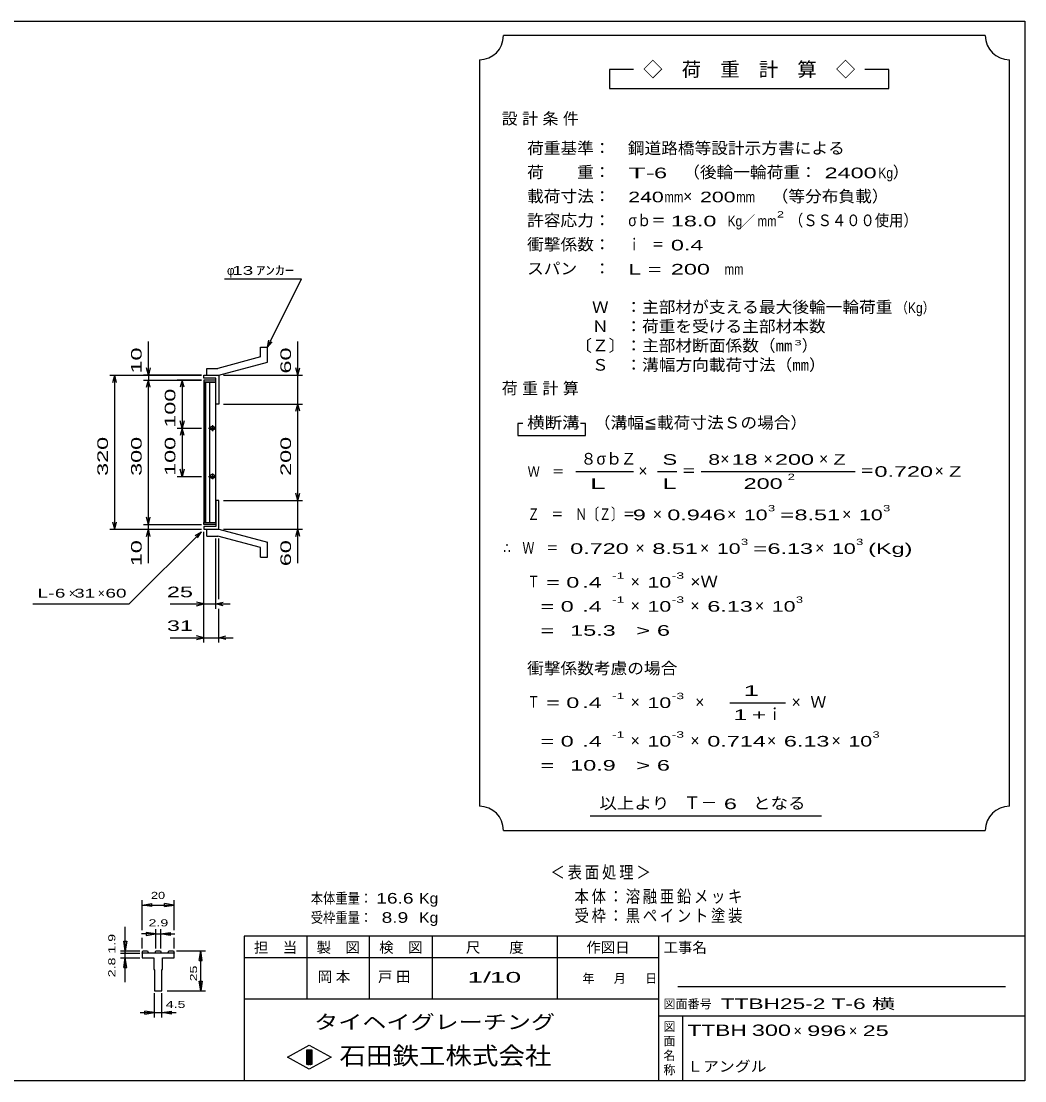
# Model space of a CAD drawing. Units: millimetres, scale not verified. Extents: x -5954 to 1731, y -4214 to 1054.
# Drawn here: x -352 to 1731, y -1146 to 1054 of the extents above; entities that cross this region are included whole.
import ezdxf
from ezdxf.enums import TextEntityAlignment as Align

# ---------------------------------------------------------------- set-up
doc = ezdxf.new("R2010")
doc.units = ezdxf.units.MM
doc.header["$LTSCALE"] = 10
for name, color, linetype, lineweight in [('0_2', 150, 'Continuous', 25), ('16', 3, 'Continuous', 25), ('19', 6, 'Continuous', 25), ('22', 2, 'Continuous', 25), ('32', 4, 'Continuous', 25)]:
    doc.layers.add(name, color=color, linetype=linetype, lineweight=lineweight)
doc.styles.add('ベクトル', font='')
doc.styles.get('ベクトル').set_extended_font_data('ベクトル')

msp = doc.modelspace()

# ---------------------------------------------------------------- linework, layer by layer
at = {"layer": '0_2'}
for p, q in [((-1729, 1053.5), (1731, 1053.5)), ((1731, 1053.5), (1731, -1146.5)), ((1731, -846.5), (111, -846.5)), ((111, -846.5), (111, -1146.5)), ((241, -846.5), (241, -976.5)), ((371, -976.5), (371, -846.5)), ((501, -846.5), (501, -976.5)), ((761, -976.5), (761, -846.5)), ((971, -846.5), (971, -1146.5)), ((971, -891.5), (111, -891.5)), ((1691, -951.5), (1011, -951.5)), ((111, -976.5), (971, -976.5)), ((971, -1011.5), (1731, -1011.5)), ((1021, -1146.5), (1021, -1011.5)), ((201, -1097.5), (246, -1072.5)), ((246, -1072.5), (291, -1097.5)), ((246, -1122.5), (201, -1097.5)), ((241, -1082.5), (251, -1082.5)), ((241, -1112.5), (241, -1082.5)), ((241, -1082.5), (243, -1082.5)), ((243, -1082.5), (243, -1112.5)), ((245, -1112.5), (245, -1082.5)), ((245, -1082.5), (247, -1082.5)), ((291, -1097.5), (246, -1122.5)), ((247, -1082.5), (247, -1112.5)), ((249, -1112.5), (249, -1082.5)), ((249, -1082.5), (251, -1082.5)), ((251, -1082.5), (251, -1112.5)), ((251, -1082.5), (251, -1112.5)), ((251, -1112.5), (241, -1112.5)), ((243, -1112.5), (245, -1112.5)), ((247, -1112.5), (249, -1112.5)), ((1731, -1146.5), (-1729, -1146.5))]:
    msp.add_line(p, q, dxfattribs=at)
at = {"layer": '16'}
for p, q in [((52, 308.5), (27, 308.5)), ((27, 308.5), (27, 304)), ((52, 304), (52, 308.5)), ((27, 304), (52, 304)), ((27, 304), (27, 13)), ((52, 304), (27, 304)), ((28.5, 304), (28.5, 13)), ((31.5, 13), (31.5, 304)), ((39, 304), (39, 13)), ((52, 13), (52, 304)), ((37, 208.5), (53, 208.5)), ((47, 211.5), (43, 211.5)), ((43, 205.5), (47, 205.5)), ((45, 214.5), (45, 202.5)), ((47, 111.5), (43, 111.5)), ((45, 114.5), (45, 102.5)), ((37, 108.5), (53, 108.5)), ((43, 105.5), (47, 105.5)), ((27, 13), (52, 13)), ((27, 8.5), (27, 13)), ((27, 13), (52, 13)), ((52, 8.5), (27, 8.5)), ((52, 13), (52, 8.5))]:
    msp.add_line(p, q, dxfattribs=at)
for centre, radius, start, end in [((43, 208.5), 3, 90, 270), ((45, 208.5), 4, 46.6, 133.4), ((45, 208.5), 4, 226.6, 313.4), ((47, 208.5), 3, 270, 90), ((43, 108.5), 3, 90, 270), ((45, 108.5), 4, 46.6, 133.4), ((47, 108.5), 3, 270, 90), ((45, 108.5), 4, 226.6, 313.4)]:
    msp.add_arc(centre, radius, start, end, dxfattribs=at)
at = {"layer": '19'}
for p, q in [((145, 376.5), (159, 376.5)), ((145, 356.5), (145, 376.5)), ((159, 345.5), (159, 376.5)), ((145, 356.5), (56, 332.5)), ((33, 332.5), (56, 332.5)), ((33, 318.5), (33, 332.5)), ((58, 318.5), (159, 345.5)), ((27, 312.5), (27, 318.5)), ((27, 318.5), (57, 318.5)), ((52, 312.5), (27, 312.5)), ((33, 318.5), (58, 318.5)), ((52, 258.5), (52, 312.5)), ((57, 318.5), (58, 317.5)), ((58, 317.5), (58, 258.5)), ((58, 258.5), (52, 258.5)), ((58, 58.5), (52, 58.5)), ((52, 58.5), (52, 4.5)), ((58, -0.5), (58, 58.5)), ((27, 4.5), (27, -1.5)), ((52, 4.5), (27, 4.5)), ((27, -1.5), (57, -1.5)), ((33, -1.5), (58, -1.5)), ((33, -15.5), (33, -1.5)), ((33, -15.5), (56, -15.5)), ((145, -39.5), (56, -15.5)), ((57, -1.5), (58, -0.5)), ((58, -1.5), (159, -28.5)), ((145, -59.5), (145, -39.5)), ((159, -59.5), (159, -28.5)), ((145, -59.5), (159, -59.5))]:
    msp.add_line(p, q, dxfattribs=at)
at = {"layer": '22', "color": 4}
for p, q in [((1649, 1023.5), (649, 1023.5)), ((599, 973.5), (599, -576.5)), ((1699, -576.5), (1699, 973.5)), ((919, 953.5), (869, 953.5)), ((869, 953.5), (869, 913.5)), ((1449, 953.5), (1399, 953.5)), ((1449, 913.5), (1449, 953.5)), ((869, 913.5), (1449, 913.5)), ((70, 518.5), (230, 518.5)), ((159, 376.5), (230, 518.5)), ((-88, 318.5), (-88, 388.5)), ((159, 376.5), (162, 391.1)), ((159, 376.5), (169, 387.5)), ((222, 318.5), (222, 388.5)), ((-88, 318.5), (-92, 333.5)), ((-84, 333.5), (-88, 318.5)), ((222, 318.5), (218, 333.5)), ((222, 318.5), (226, 333.5)), ((-168, 318.5), (22, 318.5)), ((-162, 303.5), (-158, 318.5)), ((-154, 303.5), (-158, 318.5)), ((-158, -1.5), (-158, 318.5)), ((22, 318.5), (-98, 318.5)), ((-98, 308.5), (22, 308.5)), ((-92, 293.5), (-88, 308.5)), ((-88, 318.5), (-88, 308.5)), ((-84, 293.5), (-88, 308.5)), ((-88, 8.5), (-88, 308.5)), ((22, 308.5), (-28, 308.5)), ((-18, 308.5), (-22, 293.5)), ((-14, 293.5), (-18, 308.5)), ((-18, 308.5), (-18, 208.5)), ((68, 318.5), (232, 318.5)), ((222, 258.5), (222, 318.5)), ((68, 258.5), (232, 258.5)), ((218, 243.5), (222, 258.5)), ((226, 243.5), (222, 258.5)), ((222, 58.5), (222, 258.5)), ((-18, 208.5), (-22, 223.5)), ((-14, 223.5), (-18, 208.5)), ((-28, 208.5), (22, 208.5)), ((-18, 208.5), (-22, 193.5)), ((-14, 193.5), (-18, 208.5)), ((-18, 208.5), (-18, 108.5)), ((689, 218.5), (679, 218.5)), ((679, 218.5), (679, 193.5)), ((819, 218.5), (809, 218.5)), ((819, 193.5), (819, 218.5)), ((679, 193.5), (819, 193.5)), ((-18, 108.5), (-22, 123.5)), ((-14, 123.5), (-18, 108.5)), ((799, 118.5), (919, 118.5)), ((969, 118.5), (1009, 118.5)), ((1059, 118.5), (1379, 118.5)), ((-28, 108.5), (22, 108.5)), ((222, 58.5), (218, 73.5)), ((222, 58.5), (226, 73.5)), ((68, 58.5), (232, 58.5)), ((222, -1.5), (222, 58.5)), ((-88, 8.5), (-92, 23.5)), ((-88, 8.5), (-84, 23.5)), ((-158, -1.5), (-162, 13.5)), ((-158, -1.5), (-154, 13.5)), ((-98, 8.5), (22, 8.5)), ((-88, -1.5), (-88, 8.5)), ((-168, -1.5), (22, -1.5)), ((-128, -156.5), (22, -6.5)), ((-98, -1.5), (22, -1.5)), ((-92, -16.5), (-88, -1.5)), ((-84, -16.5), (-88, -1.5)), ((-88, -71.5), (-88, -1.5)), ((9, -14.5), (22, -6.5)), ((14, -19.5), (22, -6.5)), ((27, -166.5), (27, -6.5)), ((27, -236.5), (27, -6.5)), ((52, -166.5), (52, -20.5)), ((58, -146.5), (58, -20.5)), ((68, -1.5), (232, -1.5)), ((218, -16.5), (222, -1.5)), ((226, -16.5), (222, -1.5)), ((222, -71.5), (222, -1.5)), ((27, -156.5), (12, -152.5)), ((52, -156.5), (67, -152.5)), ((-328, -156.5), (-128, -156.5)), ((-43, -156.5), (27, -156.5)), ((12, -160.5), (27, -156.5)), ((27, -156.5), (52, -156.5)), ((67, -160.5), (52, -156.5)), ((52, -156.5), (82, -156.5)), ((58, -236.5), (58, -166.5)), ((-43, -226.5), (27, -226.5)), ((27, -226.5), (12, -222.5)), ((12, -230.5), (27, -226.5)), ((27, -226.5), (58, -226.5)), ((58, -226.5), (73, -222.5)), ((73, -230.5), (58, -226.5)), ((58, -226.5), (88, -226.5)), ((1119, -361.5), (1234, -361.5)), ((829, -596.5), (1309, -596.5)), ((649, -626.5), (1649, -626.5))]:
    msp.add_line(p, q, dxfattribs=at)
for centre, start, end in [((599, 1023.5), 270, 0), ((1699, 1023.5), 180, 270), ((599, -626.5), 0, 90), ((1699, -626.5), 90, 180)]:
    msp.add_arc(centre, 50, start, end, dxfattribs=at)
at = {"layer": '32'}
for p, q in [((-101, -833.5), (-101, -771.5)), ((-101, -781.5), (-81, -778.5)), ((-81, -784.5), (-101, -781.5)), ((-101, -781.5), (-34.33, -781.5)), ((-81, -784.5), (-81, -778.5)), ((-34.33, -781.5), (-54.33, -778.5)), ((-54.33, -784.5), (-54.33, -778.5)), ((-54.33, -784.5), (-34.33, -781.5)), ((-34.33, -833.5), (-34.33, -771.5)), ((-136, -876.5), (-136, -826.5)), ((-72.5, -871.5), (-72.5, -831.5)), ((-62.83, -831.5), (-62.83, -871.5)), ((-136, -876.5), (-139, -856.5)), ((-139, -856.5), (-133, -856.5)), ((-133, -856.5), (-136, -876.5)), ((-72.5, -841.5), (-102.5, -841.5)), ((-101, -871.5), (-101, -849.5)), ((-72.5, -841.5), (-92.5, -838.5)), ((-92.5, -838.5), (-92.5, -844.5)), ((-92.5, -844.5), (-72.5, -841.5)), ((-72.5, -841.5), (-62.83, -841.5)), ((-62.83, -841.5), (-42.83, -838.5)), ((-42.83, -844.5), (-62.83, -841.5)), ((-62.83, -841.5), (-32.83, -841.5)), ((-42.83, -838.5), (-42.83, -844.5)), ((-34.33, -871.5), (-34.33, -849.5)), ((-146, -876.5), (-106, -876.5)), ((-136, -891.5), (-136, -876.5)), ((-101, -881.5), (-99.33, -876.5)), ((-99.33, -876.5), (-89.67, -876.5)), ((-89.67, -876.5), (-88, -881.5)), ((-74.17, -881.5), (-72.5, -876.5)), ((-72.5, -876.5), (-62.83, -876.5)), ((-62.83, -876.5), (-61.17, -881.5)), ((-47.33, -881.5), (-45.67, -876.5)), ((-45.67, -876.5), (-36, -876.5)), ((-36, -876.5), (-34.33, -881.5)), ((-29.33, -876.5), (30.67, -876.5)), ((17.67, -896.5), (20.67, -876.5)), ((23.67, -896.5), (20.67, -876.5)), ((20.67, -959.83), (20.67, -876.5)), ((-146, -881.5), (-106, -881.5)), ((-146, -891.5), (-106, -891.5)), ((-139, -911.5), (-136, -891.5)), ((-133, -911.5), (-136, -891.5)), ((-136, -941.5), (-136, -891.5)), ((-101, -881.5), (-101, -891.5)), ((-34.33, -881.5), (-101, -881.5)), ((-101, -891.5), (-76.83, -891.5)), ((-76.83, -891.5), (-76.83, -914.83)), ((-58.5, -914.83), (-58.5, -891.5)), ((-58.5, -891.5), (-34.33, -891.5)), ((-34.33, -891.5), (-34.33, -881.5)), ((17.67, -896.5), (23.67, -896.5)), ((-139, -911.5), (-133, -911.5)), ((-76.83, -914.83), (-75.17, -916.5)), ((-75.17, -916.5), (-75.17, -959.83)), ((-60.17, -916.5), (-58.5, -914.83)), ((-60.17, -959.83), (-60.17, -916.5)), ((20.67, -959.83), (17.67, -939.83)), ((17.67, -939.83), (23.67, -939.83)), ((23.67, -939.83), (20.67, -959.83)), ((-75.17, -959.83), (-60.17, -959.83)), ((-75.17, -1014.83), (-75.17, -964.83)), ((-60.17, -1014.83), (-60.17, -964.83)), ((-49.33, -959.83), (30.67, -959.83)), ((-105.17, -1004.83), (-75.17, -1004.83)), ((-75.17, -1004.83), (-95.17, -1001.83)), ((-95.17, -1007.83), (-95.17, -1001.83)), ((-95.17, -1007.83), (-75.17, -1004.83)), ((-75.17, -1004.83), (-60.17, -1004.83)), ((-60.17, -1004.83), (-40.17, -1001.83)), ((-40.17, -1007.83), (-60.17, -1004.83)), ((-60.17, -1004.83), (-30.17, -1004.83)), ((-40.17, -1007.83), (-40.17, -1001.83))]:
    msp.add_line(p, q, dxfattribs=at)
msp.add_circle((-136, -881.5), 1, dxfattribs=at)

# ---------------------------------------------------------------- texts
at = {"layer": '0_2', "style": 'ベクトル'}
for s, height, p in [('担\u3000当', 21.99, (131, -869.5)), ('製\u3000図', 21.99, (261, -869.5)), ('検\u3000図', 21.99, (391, -869.5)), ('尺\u3000\u3000度', 21.99, (571, -869.5)), ('作図日', 21.99, (821, -869.5)), ('工事名', 21.99, (981, -869.5)), ('年', 18.33, (813, -934)), ('月', 18.33, (878, -934)), ('日', 18.33, (943, -934)), ('図面番号', 18.33, (981, -987)), ('図', 18.33, (981, -1034)), ('面', 18.33, (981, -1064)), ('名', 18.33, (981, -1094)), ('称', 18.33, (981, -1124))]:
    msp.add_text(s, height=height, dxfattribs=at).set_placement(p, align=Align.MIDDLE_LEFT)
at = {"layer": '0_2', "color": 222, "style": 'ベクトル'}
for s, height, width, p in [('タイヘイグレーチング', 29.33, 1.25, (256, -1024.5)), ('石田鉄工株式会社', 36.66, 1.1, (308.5, -1094.5))]:
    msp.add_text(s, height=height, dxfattribs=dict(at, width=width)).set_placement(p, align=Align.MIDDLE_LEFT)
at = {"layer": '22', "style": 'ベクトル'}
for s, height, p in [('◇\u3000荷\u3000重\u3000計\u3000算\u3000◇', 29.33, (939, 953.5)), ('）', 24.19, (1457, 740)), ('×', 24.19, (1022, 690)), ('／', 21.99, (1141.5, 638.5)), ('φ', 18.33, (75, 536)), ('）', 24.19, (1268, 380)), ('８', 24.19, (809, 145)), ('σｂ', 24.19, (842, 145)), ('Ｚ', 24.19, (892, 145)), ('×', 24.19, (1099, 145)), ('×', 24.19, (1189, 145)), ('×', 24.19, (1304, 145)), ('×', 24.19, (929, 120)), ('×', 24.19, (1544, 120)), ('×', 24.19, (959, 30)), ('×', 24.19, (1113, 30)), ('×', 24.19, (1352, 30)), ('×', 24.19, (923, -40)), ('×', 24.19, (1057, -40)), ('×', 24.19, (1296, -40)), ('×', 24.19, (913, -110)), ('×', 18.33, (-253, -134)), ('×', 18.33, (-193, -134)), ('×', 24.19, (913, -160)), ('×', 24.19, (1037, -160)), ('×', 24.19, (1171, -160)), ('Ｗ', 24.19, (1286, -360)), ('×', 24.19, (913, -360)), ('×', 24.19, (1047, -360)), ('ｉ', 24.19, (1195.5, -385)), ('×', 24.19, (1247, -360)), ('×', 24.19, (913, -440)), ('×', 24.19, (1037, -440)), ('×', 24.19, (1196, -440)), ('×', 24.19, (1330, -440)), ('Ｔ－', 25.66, (1023, -569)), ('×', 21.99, (1251, -1042.5)), ('×', 21.99, (1366, -1042.5))]:
    msp.add_text(s, height=height, dxfattribs=at).set_placement(p, align=Align.MIDDLE_LEFT)
for s, height, width, p in [('荷重基準：\u3000', 24.19, 1.05, (698, 790)), ('鋼道路橋等設計示方書による', 24.19, 1.05, (907, 790)), ('荷\u3000\u3000重：\u3000', 24.19, 1.05, (698, 740)), ('T-', 21.99, 2, (908, 738.5)), (' 6 ', 21.99, 1.65, (948, 738.5)), ('（後輪一輪荷重：', 24.19, 1.05, (1022, 740)), (' 2400', 21.99, 1.65, (1302, 738.5)), ('Kg', 21.99, 0.85, (1427, 738.5)), ('載荷寸法：\u3000', 24.19, 1.05, (698, 690)), ('\u3000（等分布負載）', 24.19, 1.05, (1171, 690)), ('240', 21.99, 1.5, (908, 688.5)), ('mm', 21.99, 0.8, (983, 688.5)), ('200', 21.99, 1.5, (1057, 688.5)), ('mm', 21.99, 0.8, (1132, 688.5)), ('許容応力：\u3000', 24.19, 1.05, (698, 640)), ('σｂ＝', 24.19, 0.9, (908, 640)), (' 18.0', 21.99, 1.65, (983, 638.5)), ('Kg', 21.99, 0.85, (1114, 638.5)), ('mm', 21.99, 0.8, (1176.5, 638.5)), ('2', 13.2, 1.5, (1216.5, 652.5)), ('（ＳＳ４００使用）', 24.19, 0.9, (1241.5, 640)), ('衝撃係数：\u3000', 24.19, 1.05, (698, 590)), ('ｉ\u3000＝', 24.19, 0.75, (908, 590)), (' 0.4', 21.99, 1.65, (983, 588.5)), ('スパン\u3000：\u3000', 24.19, 1.05, (698, 540)), (' 13 ', 18.33, 1.6, (75, 536)), ('ｱﾝｶｰ', 18.33, 1.6, (135, 536)), ('L =', 21.99, 1.65, (908, 538.5)), (' 200 ', 21.99, 1.65, (983, 538.5)), ('mm', 21.99, 0.8, (1108, 538.5)), ('\u3000Ｗ\u3000：主部材が支える最大後輪一輪荷重', 24.19, 1.05, (798, 460)), ('（Kg）', 21.99, 0.85, (1463, 458.5)), ('\u3000Ｎ\u3000：荷重を受ける主部材本数', 24.19, 1.05, (798, 420)), ('〔Ｚ〕：主部材断面係数（㎜', 24.19, 1.05, (798, 380)), ('3', 11, 1.8, (1253, 386)), ('\u3000Ｓ\u3000：溝幅方向載荷寸法（㎜）', 24.19, 1.05, (798, 340)), ('横断溝', 24.19, 1.1, (698, 220)), ('\u3000（溝幅≦載荷寸法Ｓの場合）', 24.19, 1.05, (802, 220)), ('S', 21.99, 1.55, (979, 143.5)), ('8', 21.99, 1.5, (1074, 143.5)), (' 18 ', 21.99, 1.65, (1109, 143.5)), (' 200 ', 21.99, 1.65, (1199, 143.5)), ('Z', 21.99, 1.4, (1334, 143.5)), ('Ｗ\u3000＝', 21.99, 0.85, (699, 118.5)), ('＝', 24.19, 0.9, (1019, 120)), ('2', 13.2, 1.5, (1239, 107.5)), ('＝', 24.19, 0.9, (1389, 120)), ('0.720', 21.99, 1.65, (1419, 118.5)), ('Z', 21.99, 1.4, (1574, 118.5)), ('L', 21.99, 1.8, (979, 93.5)), (' 200 ', 21.99, 1.65, (1134, 93.5)), ('Ｚ\u3000＝\u3000Ｎ〔Ｚ〕＝', 24.19, 0.75, (699, 30)), ('3', 13.2, 1.5, (1198, 42.5)), ('3', 13.2, 1.5, (1437, 42.5)), (' 9 ', 21.99, 1.65, (904, 28.5)), ('0.946', 21.99, 1.65, (989, 28.5)), ('10', 21.99, 1.5, (1148, 28.5)), ('=', 21.99, 1.7, (1223, 28.5)), ('8.51', 21.99, 1.65, (1253, 28.5)), ('10', 21.99, 1.5, (1387, 28.5)), ('3', 13.2, 1.5, (1142, -27.5)), ('3', 13.2, 1.5, (1381, -27.5)), ('∴\u3000Ｗ\u3000＝', 24.19, 0.75, (649, -40)), (' 0.720', 21.99, 1.65, (774, -41.5)), ('8.51', 21.99, 1.65, (958, -41.5)), ('10', 21.99, 1.5, (1092, -41.5)), ('=', 21.99, 1.7, (1167, -41.5)), ('6.13', 21.99, 1.65, (1197, -41.5)), ('10', 21.99, 1.5, (1331, -41.5)), ('(Kg)', 21.99, 1.65, (1406, -41.5)), ('Ｔ', 24.19, 0.75, (699, -110)), (' = 0', 21.99, 1.65, (724, -111.5)), (' .4 ', 21.99, 1.65, (799, -111.5)), ('-1', 13.2, 1.65, (874, -97.5)), ('10', 21.99, 1.5, (948, -111.5)), ('-3', 13.2, 1.65, (998, -97.5)), ('×Ｗ', 24.19, 1.1, (1037, -110)), ('L-', 18.33, 1.6, (-318, -134)), (' 6 ', 18.33, 1.6, (-293, -134)), (' 31 ', 18.33, 1.6, (-253, -134)), (' 60 ', 18.33, 1.6, (-188, -134)), (' 25 ', 21.99, 1.65, (-63, -131.5)), ('  = 0', 21.99, 1.65, (699, -161.5)), (' .4 ', 21.99, 1.65, (799, -161.5)), ('-1', 13.2, 1.65, (874, -147.5)), ('10', 21.99, 1.5, (948, -161.5)), ('-3', 13.2, 1.65, (998, -147.5)), ('6.13', 21.99, 1.65, (1072, -161.5)), ('10', 21.99, 1.5, (1206, -161.5)), ('3', 13.2, 1.5, (1256, -147.5)), (' 31 ', 21.99, 1.65, (-63, -201.5)), ('  =', 21.99, 1.65, (699, -211.5)), (' 15.3', 21.99, 1.65, (774, -211.5)), ('>', 21.99, 1.7, (924, -211.5)), (' 6 ', 21.99, 1.65, (954, -211.5)), ('衝撃係数考慮の場合', 24.19, 1.05, (698, -290)), ('Ｔ', 24.19, 0.75, (699, -360)), (' = 0', 21.99, 1.65, (724, -361.5)), (' .4 ', 21.99, 1.65, (799, -361.5)), ('-1', 13.2, 1.65, (874, -347.5)), ('10', 21.99, 1.5, (948, -361.5)), ('-3', 13.2, 1.65, (998, -347.5)), ('  = 0', 21.99, 1.65, (699, -441.5)), (' .4 ', 21.99, 1.65, (799, -441.5)), ('-1', 13.2, 1.65, (874, -427.5)), ('10', 21.99, 1.5, (948, -441.5)), ('-3', 13.2, 1.65, (998, -427.5)), ('0.714', 21.99, 1.65, (1072, -441.5)), ('6.13', 21.99, 1.65, (1231, -441.5)), ('10', 21.99, 1.5, (1365, -441.5)), ('3', 13.2, 1.5, (1415, -427.5)), (' 10.9', 21.99, 1.65, (774, -491.5)), ('>', 21.99, 1.7, (924, -491.5)), (' 6 ', 21.99, 1.65, (954, -491.5)), ('  =', 21.99, 1.65, (699, -491.5)), ('以上より\u3000', 24.19, 1.1, (848, -570)), (' 6 ', 21.99, 1.65, (1093, -571.5)), ('となる', 24.19, 1.1, (1167, -570)), ('本体重量：', 21.99, 0.85, (249, -767.5)), (' 16.6', 21.99, 1.35, (374, -767.5)), ('Kg', 21.99, 1.1, (474, -767.5)), ('受枠重量：', 21.99, 0.85, (249, -807.5)), ('  8.9', 21.99, 1.35, (374, -807.5)), ('Kg', 21.99, 1.1, (474, -807.5)), ('1/', 21.99, 2, (574, -931.5)), (' 10 ', 21.99, 2, (604, -931.5)), ('TTBH25-2 T-6 横         ', 21.99, 1.6, (1100, -986.5)), ('TTBH', 23.46, 1.5, (1031, -1041.5)), (' 300 ', 23.46, 1.55, (1151, -1041.5)), (' 996 ', 21.99, 1.65, (1266, -1042.5)), (' 25 ', 21.99, 1.65, (1381, -1042.5)), ('Ｌアングル', 21.99, 1.1, (1030, -1116.5))]:
    msp.add_text(s, height=height, dxfattribs=dict(at, width=width)).set_placement(p, align=Align.MIDDLE_LEFT)
at = {"layer": '22', "style": 'ベクトル', "width": 1.65}
for s, p in [(' 10 ', (-113, 308.5)), (' 60 ', (197, 308.5)), (' 100 ', (-43, 196)), (' 320 ', (-183, 96)), (' 300 ', (-113, 96)), (' 100 ', (-43, 96)), (' 200 ', (197, 96)), (' 10 ', (-113, -91.5)), (' 60 ', (197, -91.5))]:
    msp.add_text(s, height=21.99, rotation=90, dxfattribs=at).set_placement(p, align=Align.MIDDLE_LEFT)
at = {"layer": '22', "attachment_point": 4, "style": 'ベクトル'}
for s, insert, char_height in [('\\T1.28;設計条件', (645.5, 850), 24.19), ('\\T1.28;荷重計算', (645.5, 290), 24.19), ('\\T1.5;\\W2;\\~L\\~', (804, 93.5), 21.99), ('\\T1.25;\\W2;\\~1\\~', (1126.5, -336.5), 21.99), ('\\T1.33;\\W1.75;1+', (1126.5, -386.5), 21.99), ('\\T1.2;\\W0.85;＜表面処理＞', (746.5, -715), 25.66), ('\\T1.19;\\W0.85;本体：溶融亜鉛メッキ', (796.5, -765), 25.66), ('\\T1.19;\\W0.85;受枠：黒ペイント塗装', (796.5, -805), 25.66), ('\\T1.25;岡本\u3000', (263.5, -931.5), 21.99), ('\\T1.25;戸田\u3000', (388.5, -931.5), 21.99)]:
    msp.add_mtext(s, dxfattribs=dict(at, insert=insert, char_height=char_height))
at = {"layer": '32', "color": 2, "style": 'ベクトル'}
for s, width, p in [('20', 1.35, (-82.67, -761.5)), ('2.9', 1.5, (-87.67, -818.5)), (' 4.5 ', 1.5, (-60.17, -987.83))]:
    msp.add_text(s, height=14.66, dxfattribs=dict(at, width=width)).set_placement(p, align=Align.MIDDLE_LEFT)
at = {"layer": '32', "color": 2, "style": 'ベクトル', "width": 1.5}
for s, p in [('2.8 1.9', (-164, -931.5)), (' 25 ', (5.67, -948.17))]:
    msp.add_text(s, height=14.66, rotation=90, dxfattribs=at).set_placement(p, align=Align.MIDDLE_LEFT)

doc.saveas('drawing.dxf')
